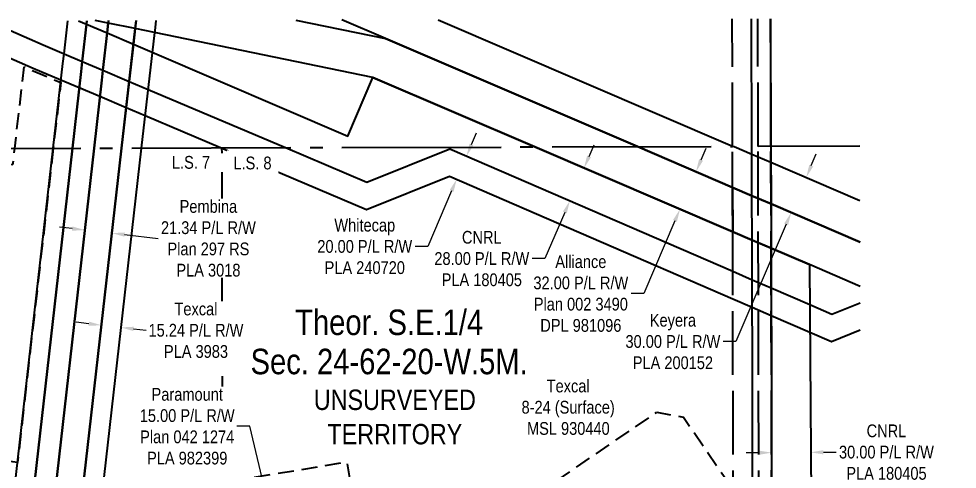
# Model space of a CAD drawing. Extents: x 506297 to 509820, y 6023715 to 6027181.
# Drawn here: x 509083 to 509820, y 6025300 to 6025653 of the extents above; entities that cross this region are included whole.
import ezdxf

# ---------------------------------------------------------------- set-up
doc = ezdxf.new("R2010")
doc.units = 0
doc.header["$LTSCALE"] = 5
doc.header["$PDMODE"] = 34
doc.header["$PDSIZE"] = 0.05
for name, pattern in [('foc-ACCESSROAD', [3.75, 2.5, -1.25]), ('foc-LSD', [8, 5, -3]), ('foc-QUARTERLINE', [33, 25, -3, 2, -3]), ('foc-UNSURVEYED', [12.5, 10, -2.5])]:
    doc.linetypes.add(name, pattern=pattern)
doc.layers.get('Defpoints').update_dxf_attribs({"color": 9})
doc.layers.add('C-AR-T', color=13, linetype='Continuous', lineweight=9)
doc.layers.add('F-RW-T', color=190, linetype='Continuous', lineweight=9)
for name, color, linetype in [('C-RW', 13, 'Continuous'), ('C-SYMBOL', 7, 'Continuous'), ('C-WS', 13, 'foc-ACCESSROAD'), ('F-RW', 190, 'Continuous'), ('F-WS', 190, 'foc-ACCESSROAD'), ('L-QSEC', 8, 'foc-QUARTERLINE'), ('L-SECTION-LSD', 7, 'foc-LSD'), ('L-UNS-T', 3, 'Continuous'), ('L-USEC', 7, 'foc-UNSURVEYED')]:
    doc.layers.add(name, color=color, linetype=linetype)
doc.styles.add('100L', font='ARIALN.TTF', dxfattribs={"height": 11})
doc.styles.add('175L', font='ARIALN.TTF', dxfattribs={"height": 20})
doc.styles.add('80CG', font='ARIALN.TTF', dxfattribs={"height": 10})
doc.styles.add('80L', font='ARIALN.TTF', dxfattribs={"height": 10})
doc.dimstyles.new('Compass 5 000', dxfattribs={"dimscale": 5, "dimtxt": 9, "dimasz": 2, "dimexe": 0.2, "dimexo": 0.0625, "dimgap": 0.5, "dimtad": 0, "dimtih": 1, "dimtoh": 1, "dimzin": 0, "dimdsep": 46, "dimtxsty": '80CG', "dimcen": 0.1, "dimse1": 1, "dimse2": 1, "dimclrd": 256, "dimclrt": 256, "dimaunit": 1, "dimadec": 4, "dimazin": 0, "dimtfac": 0.06, "dimtofl": 0, "dimtmove": 0, "dimatfit": 1, "dimfxl": 0.2, "dimtolj": 1, "dimtzin": 0, "dimlwd": -1, "dimarcsym": 0})

# ---------------------------------------------------------------- blocks, each defined once
blk = doc.blocks.new('*D452')
at = {"layer": 'C-AR-T', "transparency": 16777216}
for p, q in [((509049.41, 6025280.43), (509032.15, 6025282.4)), ((509089.12, 6025275.89), (509099.05, 6025274.76))]:
    blk.add_line(p, q, dxfattribs=at)
for points in [[(509049.6, 6025282.08), (509049.22, 6025278.77), (509059.35, 6025279.29)], [(509089.3, 6025277.55), (509088.93, 6025274.23), (509079.18, 6025277.03)]]:
    blk.add_solid(points, dxfattribs=at)
at = {"layer": 'Defpoints', "color": 0, "transparency": 16777216}
for p in [(509059.35, 6025279.29), (509047.82, 6025178.42), (509067.66, 6025176.15)]:
    blk.add_point(p, dxfattribs=at)
at = {"layer": 'C-AR-T', "transparency": 16777216, "insert": (508997.88, 6025282.4), "char_height": 10, "attachment_point": 5, "style": '80CG'}
blk.add_mtext('\\A1;Whitecap\\P20.00 A/R\\PLOC 232212', dxfattribs=at)
blk = doc.blocks.new('*D457')
at = {"layer": 'Defpoints', "color": 0, "transparency": 16777216}
for p in [(509156.43, 6025484.88), (509132.17, 6025461.34), (509153.47, 6025458.91)]:
    blk.add_point(p, dxfattribs=at)
at = {"layer": 'F-RW-T', "transparency": 16777216}
for p, q in [((509125.19, 6025488.43), (509115.25, 6025489.56)), ((509166.36, 6025483.75), (509192.62, 6025480.76))]:
    blk.add_line(p, q, dxfattribs=at)
for points in [[(509125.38, 6025490.09), (509125, 6025486.77), (509135.12, 6025487.3)], [(509166.55, 6025485.4), (509166.17, 6025482.09), (509156.43, 6025484.88)]]:
    blk.add_solid(points, dxfattribs=at)
at = {"layer": 'F-RW-T', "transparency": 16777216, "insert": (509232.16, 6025480.76), "char_height": 10, "attachment_point": 5, "style": '80CG', "bg_fill": 3, "box_fill_scale": 1.1, "bg_fill_color": 256, "bg_fill_true_color": 13158600, "bg_fill_transparency": 0}
blk.add_mtext('\\A1;Pembina\\P21.34 P/L R/W\\PPlan 297 RS\\PPLA 3018', dxfattribs=at)
blk = doc.blocks.new('*D458')
at = {"layer": 'Defpoints', "color": 0, "transparency": 16777216}
for p in [(509150.12, 6025429.45), (509165.35, 6025427.72), (509163.43, 6025410.91)]:
    blk.add_point(p, dxfattribs=at)
at = {"layer": 'F-RW-T', "transparency": 16777216}
for p, q in [((509138.27, 6025413.78), (509128.34, 6025414.92)), ((509173.37, 6025409.78), (509183.31, 6025408.65))]:
    blk.add_line(p, q, dxfattribs=at)
for points in [[(509138.46, 6025415.44), (509138.08, 6025412.13), (509148.21, 6025412.65)], [(509173.56, 6025411.44), (509173.18, 6025408.12), (509163.43, 6025410.91)]]:
    blk.add_solid(points, dxfattribs=at)
at = {"layer": 'F-RW-T', "transparency": 16777216, "insert": (509222.39, 6025408.65), "char_height": 10, "attachment_point": 5, "style": '80CG', "bg_fill": 3, "box_fill_scale": 1.1, "bg_fill_color": 256, "bg_fill_true_color": 13158600, "bg_fill_transparency": 0}
blk.add_mtext('\\A1;Texcal\\P15.24 P/L R/W\\PPLA 3983', dxfattribs=at)
blk = doc.blocks.new('*D466')
at = {"layer": 'Defpoints', "color": 0, "transparency": 16777216}
for p in [(509265.61, 6025247.13), (509284.38, 6025251.68), (509269.13, 6025232.56)]:
    blk.add_point(p, dxfattribs=at)
at = {"layer": 'F-RW-T', "transparency": 16777216}
for p, q in [((509264.6, 6025333.36), (509254.6, 6025333.36)), ((509282.03, 6025261.4), (509264.6, 6025333.36)), ((509290.27, 6025227.39), (509292.62, 6025217.67))]:
    blk.add_line(p, q, dxfattribs=at)
for points in [[(509283.65, 6025261.79), (509280.41, 6025261.01), (509284.38, 6025251.68)], [(509291.89, 6025227.78), (509288.65, 6025227), (509287.91, 6025237.11)]]:
    blk.add_solid(points, dxfattribs=at)
at = {"layer": 'F-RW-T', "transparency": 16777216, "insert": (509215.52, 6025333.36), "char_height": 10, "attachment_point": 5, "style": '80CG', "bg_fill": 3, "box_fill_scale": 1.1, "bg_fill_color": 256, "bg_fill_true_color": 13158600, "bg_fill_transparency": 0}
blk.add_mtext('\\A1;Paramount\\P15.00 P/L R/W\\PPlan 042 1274\\PPLA 982399', dxfattribs=at)
blk = doc.blocks.new('*D471')
at = {"layer": 'Defpoints', "color": 0, "transparency": 16777216}
for p in [(509659.15, 6025425.7), (509674.1, 6025425.72), (509659.49, 6025252.07)]:
    blk.add_point(p, dxfattribs=at)
at = {"layer": 'F-RW-T', "transparency": 16777216}
for p, q in [((509649.49, 6025252.05), (509639.49, 6025252.03)), ((509684.44, 6025252.12), (509712.64, 6025252.18))]:
    blk.add_line(p, q, dxfattribs=at)
for points in [[(509649.49, 6025253.72), (509649.5, 6025250.38), (509659.49, 6025252.07)], [(509684.44, 6025253.79), (509684.45, 6025250.45), (509674.44, 6025252.1)]]:
    blk.add_solid(points, dxfattribs=at)
at = {"layer": 'F-RW-T', "transparency": 16777216, "insert": (509767.31, 6025252.18), "char_height": 10, "attachment_point": 5, "style": '80CG'}
blk.add_mtext('\\A1;Town of Fox Creek\\P15.00 Waterline R/W\\PDPL 150018', dxfattribs=at)
blk = doc.blocks.new('*D475')
at = {"layer": 'C-AR-T', "transparency": 16777216}
for p, q in [((509438.69, 6025554.31), (509442.62, 6025563.51)), ((509423.13, 6025518), (509404.45, 6025474.41)), ((509404.45, 6025474.41), (509394.45, 6025474.41))]:
    blk.add_line(p, q, dxfattribs=at)
for points in [[(509437.15, 6025554.97), (509440.22, 6025553.66), (509434.75, 6025545.12)], [(509421.6, 6025518.66), (509424.66, 6025517.34), (509427.07, 6025527.19)]]:
    blk.add_solid(points, dxfattribs=at)
at = {"layer": 'Defpoints', "color": 0, "transparency": 16777216}
for p in [(509427.07, 6025527.19), (509497.96, 6025518.04), (509490.28, 6025500.11)]:
    blk.add_point(p, dxfattribs=at)
at = {"layer": 'C-AR-T', "transparency": 16777216, "insert": (509354.92, 6025474.41), "char_height": 10, "attachment_point": 5, "style": '80CG'}
blk.add_mtext('\\A1;Whitecap\\P20.00 P/L R/W\\PPLA 240720', dxfattribs=at)
blk = doc.blocks.new('*D476')
at = {"layer": 'Defpoints', "color": 0, "transparency": 16777216}
for p in [(509512.65, 6025542.15), (509501.55, 6025516.49), (509515.96, 6025510.25)]:
    blk.add_point(p, dxfattribs=at)
at = {"layer": 'F-RW-T', "transparency": 16777216}
for p, q in [((509531.03, 6025545.1), (509535, 6025554.27)), ((509511.99, 6025501.07), (509496.34, 6025464.89)), ((509496.34, 6025464.89), (509486.34, 6025464.89))]:
    blk.add_line(p, q, dxfattribs=at)
for points in [[(509529.5, 6025545.76), (509532.56, 6025544.43), (509527.06, 6025535.92)], [(509510.46, 6025501.74), (509513.52, 6025500.41), (509515.96, 6025510.25)]]:
    blk.add_solid(points, dxfattribs=at)
at = {"layer": 'F-RW-T', "transparency": 16777216, "insert": (509446.81, 6025464.89), "char_height": 10, "attachment_point": 5, "style": '80CG'}
blk.add_mtext('\\A1;CNRL\\P28.00 P/L R/W\\PPLA 180405', dxfattribs=at)
blk = doc.blocks.new('*D477')
at = {"layer": 'Defpoints', "color": 0, "transparency": 16777216}
for p in [(509580.63, 6025547.8), (509568.04, 6025518.42), (509602.43, 6025503.69)]:
    blk.add_point(p, dxfattribs=at)
at = {"layer": 'F-RW-T', "transparency": 16777216}
for p, q in [((509618.96, 6025542.26), (509622.9, 6025551.45)), ((509598.5, 6025494.5), (509574.06, 6025437.45)), ((509574.06, 6025437.45), (509564.06, 6025437.45))]:
    blk.add_line(p, q, dxfattribs=at)
for points in [[(509617.43, 6025542.92), (509620.49, 6025541.61), (509615.02, 6025533.07)], [(509596.96, 6025495.15), (509600.03, 6025493.84), (509602.43, 6025503.69)]]:
    blk.add_solid(points, dxfattribs=at)
at = {"layer": 'F-RW-T', "transparency": 16777216, "insert": (509524.58, 6025437.45), "char_height": 10, "attachment_point": 5, "style": '80CG'}
blk.add_mtext('\\A1;Alliance\\P32.00 P/L R/W\\PPlan 002 3490\\PDPL 981096', dxfattribs=at)
blk = doc.blocks.new('*D478')
at = {"layer": 'Defpoints', "color": 0, "transparency": 16777216}
for p in [(509695.66, 6025531.15), (509683.84, 6025503.59), (509689.74, 6025501.07)]:
    blk.add_point(p, dxfattribs=at)
at = {"layer": 'F-RW-T', "transparency": 16777216}
for p, q in [((509705.49, 6025537.81), (509709.43, 6025547)), ((509685.8, 6025491.88), (509646.33, 6025399.83)), ((509646.33, 6025399.83), (509636.33, 6025399.83))]:
    blk.add_line(p, q, dxfattribs=at)
for points in [[(509703.96, 6025538.47), (509707.02, 6025537.16), (509701.55, 6025528.62)], [(509684.26, 6025492.53), (509687.33, 6025491.22), (509689.74, 6025501.07)]]:
    blk.add_solid(points, dxfattribs=at)
at = {"layer": 'F-RW-T', "transparency": 16777216, "insert": (509596.86, 6025399.83), "char_height": 10, "attachment_point": 5, "style": '80CG'}
blk.add_mtext('\\A1;Keyera\\P30.00 P/L R/W\\PPLA 200152', dxfattribs=at)
blk = doc.blocks.new('*D479')
at = {"layer": 'Defpoints', "color": 0, "transparency": 16777216}
for p in [(509674.33, 6025314.21), (509705.06, 6025314.43), (509705.07, 6025312.91)]:
    blk.add_point(p, dxfattribs=at)
at = {"layer": 'F-RW-T', "transparency": 16777216}
for p, q in [((509664.34, 6025312.62), (509654.34, 6025312.55)), ((509715.07, 6025312.99), (509725.07, 6025313.06))]:
    blk.add_line(p, q, dxfattribs=at)
for points in [[(509664.33, 6025314.29), (509664.35, 6025310.96), (509674.34, 6025312.7)], [(509715.06, 6025314.65), (509715.08, 6025311.32), (509705.07, 6025312.91)]]:
    blk.add_solid(points, dxfattribs=at)
at = {"layer": 'F-RW-T', "transparency": 16777216, "insert": (509764.54, 6025313.06), "char_height": 10, "attachment_point": 5, "style": '80CG'}
blk.add_mtext('\\A1;CNRL\\P30.00 P/L R/W\\PPLA 180405', dxfattribs=at)

msp = doc.modelspace()

# ---------------------------------------------------------------- linework, layer by layer
at = {"layer": 'C-WS', "flags": 128}
msp.add_lwpolyline([(509110.314, 6025551.461), (509108.692, 6025537.113), (509082.298, 6025304.893), (509062.607, 6025307.83), (508938.308, 6025326.376), (508900.723, 6025370.254), (508879.487, 6025371.893), (508936.428, 6025420.801), (508872.41, 6025495.317), (508933.611, 6025547.885), (509078.687, 6025538.794), (509080.126, 6025551.38), (509087.433, 6025615.337), (509094.558, 6025612.239), (509116.21, 6025603.059), (509110.314, 6025551.461)], close=True, dxfattribs=at)
at = {"layer": 'F-RW'}
for points in [[(508992.046, 6024646.973), (509003.44, 6024746.992), (509020.013, 6024892.487), (509010.708, 6024945.266), (509014.228, 6024977.84), (509015.874, 6024993.069), (509019.172, 6025023.581), (509020.818, 6025038.814), (509022.526, 6025054.616), (509024.236, 6025070.44), (509025.309, 6025080.376), (509025.847, 6025085.344), (509029.522, 6025119.574), (509064.322, 6025146.852), (509073.885, 6025230.927), (509110.341, 6025551.461), (509117.893, 6025617.86), (509118.774, 6025625.605), (509121.72, 6025651.509)], [(509007.14, 6024647.014), (509018.533, 6024747.032), (509035.154, 6024892.945), (509025.847, 6024945.727), (509029.498, 6024977.853), (509031.259, 6024993.085), (509034.771, 6025023.588), (509036.518, 6025038.82), (509037.217, 6025044.911), (509042.483, 6025053.248), (509051.374, 6025067.314), (509057.3, 6025076.691), (509060.264, 6025081.379), (509074.517, 6025103.927), (509078.507, 6025138.968), (509084.048, 6025187.729), (509085.27, 6025198.329), (509085.873, 6025203.609), (509125.349, 6025551.502), (509132.184, 6025611.741), (509133.07, 6025619.548), (509136.398, 6025648.877), (509136.701, 6025651.55)], [(509136.701, 6025651.55), (509136.398, 6025648.877), (509133.07, 6025619.548), (509132.184, 6025611.741), (509125.349, 6025551.502), (509085.873, 6025203.609), (509085.27, 6025198.329), (509084.048, 6025187.729), (509078.507, 6025138.968), (509043.738, 6025111.691), (509040.996, 6025083.598), (509040.51, 6025078.625), (509039.539, 6025068.677), (509038.083, 6025053.755), (509037.217, 6025044.911), (509036.518, 6025038.82), (509034.771, 6025023.588), (509031.259, 6024993.085), (509029.498, 6024977.853), (509025.847, 6024945.727), (509035.154, 6024892.945), (509018.533, 6024747.032), (509007.14, 6024647.014)], [(509153.736, 6025651.597), (509153.483, 6025649.515), (509152.624, 6025641.932), (509149.31, 6025612.669), (509148.418, 6025604.79), (509142.388, 6025551.548), (509103.462, 6025207.87), (509102.862, 6025202.588), (509101.66, 6025192.001), (509090.955, 6025097.856), (509079.002, 6025079.22), (509076.038, 6025074.531), (509070.11, 6025065.154), (509061.219, 6025051.089), (509053.615, 6025038.826), (509051.869, 6025023.594), (509048.375, 6024993.102), (509046.63, 6024977.87), (509043.913, 6024954.155), (509043.006, 6024946.25), (509052.315, 6024893.47), (509035.64, 6024747.078), (509024.246, 6024647.06)], [(509039.58, 6024647.102), (509050.974, 6024747.119), (509072.409, 6024935.283), (509074.344, 6024952.27), (509077.264, 6024977.901), (509078.999, 6024993.133), (509082.47, 6025023.606), (509084.206, 6025038.844), (509085.285, 6025048.316), (509086.982, 6025063.209), (509088.113, 6025073.139), (509088.678, 6025078.105), (509090.955, 6025097.856), (509101.66, 6025192.001), (509102.862, 6025202.588), (509103.462, 6025207.87), (509142.388, 6025551.548), (509148.418, 6025604.79), (509149.31, 6025612.669), (509152.624, 6025641.932), (509153.483, 6025649.515), (509153.736, 6025651.597)], [(509175.409, 6025651.656), (509174.682, 6025645.289), (509173.292, 6025633.081), (509169.972, 6025603.917), (509164.015, 6025551.606), (509125.533, 6025213.212), (509123.726, 6025197.35), (509109.864, 6025075.663), (509109.298, 6025070.699), (509108.167, 6025060.767), (509106.47, 6025045.875), (509105.67, 6025038.86), (509105.27, 6025035.346), (509104.129, 6025025.332), (509103.934, 6025023.614), (509100.464, 6024993.154), (509094.338, 6024939.378), (509092.367, 6024922.078), (509072.444, 6024747.177), (509061.051, 6024647.16)], [(509190.868, 6025651.698), (509189.984, 6025643.619), (509189.825, 6025642.23), (509179.491, 6025551.648), (509141.312, 6025217.033), (509140.679, 6025211.486), (509139.503, 6025201.17), (509125.007, 6025073.918), (509124.441, 6025068.954), (509123.309, 6025059.022), (509108.167, 6025060.767), (509109.298, 6025070.699), (509109.864, 6025075.663), (509123.726, 6025197.35), (509125.533, 6025213.212), (509164.015, 6025551.606), (509174.682, 6025645.289), (509175.409, 6025651.656)], [(509130.196, 6025651.533), (509136.398, 6025648.877), (509152.624, 6025641.932), (509173.292, 6025633.081), (509188.06, 6025626.759), (509341.554, 6025561.043), (509361.232, 6025606.979), (509488.503, 6025552.496), (509643.81, 6025485.961), (509659.037, 6025479.445), (509673.996, 6025473.031), (509704.025, 6025460.161), (509707.414, 6024983.893), (509707.485, 6024973.9), (509707.521, 6024968.908), (509707.556, 6024963.906), (509707.643, 6024951.723), (509707.663, 6024948.903), (509707.718, 6024941.059), (509707.336, 6024748.943), (509707.32, 6024741.167), (509745.382, 6024741.09)], [(509300.742, 6025651.997), (509371.234, 6025637.449), (509569.142, 6025552.721), (509643.736, 6025520.789), (509643.81, 6025485.961), (509488.503, 6025552.496), (509361.232, 6025606.979), (509189.825, 6025642.23), (509174.733, 6025645.297), (509153.484, 6025649.535), (509143.303, 6025651.568)], [(509743.827, 6025477.876), (509673.923, 6025507.847), (509658.937, 6025514.271), (509643.736, 6025520.789), (509569.142, 6025552.721), (509371.234, 6025637.449), (509336.988, 6025652.096)], [(509412.679, 6025652.302), (509643.668, 6025553.184), (509644.849, 6025552.933), (509658.845, 6025546.932), (509673.854, 6025540.497), (509743.758, 6025510.523)], [(509660.736, 6024648.798), (509660.525, 6024748.797), (509660.119, 6024941.429), (509660.104, 6024948.93), (509660.097, 6024951.931), (509660.072, 6024963.937), (509660.061, 6024968.934), (509660.05, 6024973.931), (509660.029, 6024983.978), (509659.055, 6025473.001), (509659.037, 6025479.438), (509658.937, 6025514.272), (509658.827, 6025552.978), (509658.617, 6025652.979)], [(509673.616, 6025653.027), (509673.827, 6025553.025), (509673.923, 6025507.847), (509673.996, 6025473.031), (509675.029, 6024983.961), (509675.05, 6024973.967), (509675.06, 6024968.973), (509675.071, 6024963.974), (509675.096, 6024951.969), (509675.103, 6024948.968), (509675.118, 6024941.467), (509675.525, 6024748.845), (509675.736, 6024648.846)], [(509743.901, 6025443.058), (509704.026, 6025460.166), (509673.996, 6025473.031), (509659.038, 6025479.446), (509643.81, 6025485.961), (509643.736, 6025520.789), (509658.937, 6025514.271), (509673.923, 6025507.847), (509743.827, 6025477.877)]]:
    msp.add_lwpolyline(points, dxfattribs=at)
at = {"layer": 'F-WS', "flags": 128}
for points in [[(509626.382, 6025233.9), (509625.141, 6024984.045), (509625.091, 6024974.024), (509625.066, 6024968.948), (509622.613, 6024968.953), (509605.061, 6024968.995), (509605.087, 6024974.112), (509605.137, 6024984.106), (509606.309, 6025220.126), (509596.281, 6025213.245), (509570.977, 6025195.882), (509515.124, 6025277.281), (509505.897, 6025290.728), (509584.248, 6025344.489), (509605.107, 6025340.606), (509644.237, 6025283.58), (509653.21, 6025270.504), (509649.327, 6025249.643), (509644.316, 6025246.205), (509634.459, 6025239.441), (509626.382, 6025233.9)], [(509335.632, 6025203.146), (509248.407, 6025188.887), (509242.328, 6025226.071), (509239.903, 6025240.91), (509232.269, 6025287.598), (509340.853, 6025305.349), (509348.428, 6025259.014), (509350.85, 6025244.197), (509356.99, 6025206.637), (509335.632, 6025203.146)]]:
    msp.add_lwpolyline(points, close=True, dxfattribs=at)
at = {"layer": 'L-QSEC'}
for p, q in [((508841.981, 6025550.746), (509643.668, 6025552.93)), ((509663.788, 6025552.994), (509743.668, 6025553.247))]:
    msp.add_line(p, q, dxfattribs=at)
at = {"layer": 'L-SECTION-LSD'}
msp.add_line((509244.452, 6024747.659), (509242.824, 6025551.838), dxfattribs=at)
at = {"layer": 'L-USEC'}
for p, q in [((509643.668, 6025552.93), (509643.457, 6025652.931)), ((509663.788, 6025552.972), (509663.577, 6025652.995)), ((509673.827, 6025553.025), (509673.616, 6025653.027)), ((509645.366, 6024748.75), (509643.668, 6025552.93)), ((509665.486, 6024748.792), (509663.788, 6025552.972)), ((509675.525, 6024748.845), (509673.827, 6025553.025))]:
    msp.add_line(p, q, dxfattribs=at)

# ---------------------------------------------------------------- dimensions: what is measured, and where the dimension line sits
at = {"layer": 'C-AR-T'}
dim = msp.add_linear_dim(base=(509059.346, 6025279.292), p1=(509067.655, 6025176.155), p2=(509047.821, 6025178.421), angle=173.481861, text='Whitecap\\P20.00 A/R\\PLOC 232212', dimstyle='Compass 5 000', dxfattribs=at)
dim.commit()
dim.dimension.update_dxf_attribs({"geometry": '*D452', "text_midpoint": (508997.879, 6025282.399), "dimtype": 161})
at = {"layer": 'F-RW-T'}
for base, p1, p2, angle, text, picture, middle in [((509689.736, 6025501.068), (509695.657, 6025531.148), (509683.843, 6025503.594), 246.793802, 'Keyera\\P30.00 P/L R/W\\PPLA 200152', '*D478', (509596.863, 6025399.834)), ((509659.495, 6025252.071), (509674.096, 6025425.725), (509659.149, 6025425.695), 180.114095, 'Town of Fox Creek\\P15.00 Waterline R/W\\PDPL 150018', '*D471', (509767.311, 6025252.177))]:
    dim = msp.add_linear_dim(base=base, p1=p1, p2=p2, angle=angle, text=text, dimstyle='Compass 5 000', dxfattribs=at)
    dim.commit()
    dim.dimension.update_dxf_attribs({"geometry": picture, "text_midpoint": middle, "dimtype": 161})
dim = msp.add_aligned_dim(p1=(509674.331, 6025314.213), p2=(509705.062, 6025314.432), distance=-1.517, text='CNRL\\P30.00 P/L R/W\\PPLA 180405', dimstyle='Compass 5 000', dxfattribs=at)
dim.commit()
dim.dimension.update_dxf_attribs({"geometry": '*D479', "text_midpoint": (509764.537, 6025313.057)})

# ---------------------------------------------------------------- next in the draw order: texts
at = {"layer": 'C-SYMBOL', "color": 3, "linetype": 'Continuous', "insert": (509374.064, 6025424.941), "char_height": 19.9893, "width": 215.8689, "attachment_point": 2, "line_spacing_factor": 0.922857, "style": '175L', "bg_fill": 3, "box_fill_scale": 1.15, "bg_fill_color": 256, "bg_fill_true_color": 256, "bg_fill_transparency": 0}
msp.add_mtext('Theor. S.E.1/4 \\PSec. 24-62-20-W.5M.', dxfattribs=at)
at = {"layer": 'L-SECTION-LSD', "insert": (509201.228, 6025545.407), "char_height": 10, "attachment_point": 1, "style": '100L', "bg_fill": 3, "box_fill_scale": 1.5, "bg_fill_color": 256, "bg_fill_transparency": 0}
msp.add_mtext_dynamic_manual_height_columns('\\pi2.2993;L.S. 7', width=30.88047, gutter_width=55, heights=[0], dxfattribs=at)
at = {"layer": 'L-UNS-T', "color": 3, "linetype": 'Continuous', "insert": (509378.535, 6025362.155), "char_height": 16, "width": 127.89413, "attachment_point": 2, "line_spacing_factor": 1.010641, "style": '80L', "bg_fill": 3, "box_fill_scale": 1.15, "bg_fill_color": 256, "bg_fill_true_color": 256, "bg_fill_transparency": 0}
msp.add_mtext('UNSURVEYED TERRITORY', dxfattribs=at)

# ---------------------------------------------------------------- next in the draw order: linework, layer by layer
at = {"layer": 'C-RW'}
for points in [[(509743.973, 6025408.651), (509721.505, 6025399.698), (509704.403, 6025407.056), (509674.108, 6025420.09), (509659.148, 6025426.526), (509643.922, 6025433.112), (509421.458, 6025529.34), (509356.326, 6025503.274), (509241.684, 6025551.817), (509182.377, 6025576.941), (509167.612, 6025583.194), (509146.962, 6025591.94), (509130.718, 6025598.821), (509116.416, 6025604.878), (509094.553, 6025614.139), (509038.899, 6025638.343), (509023.625, 6025644.986), (509009.329, 6025651.203)], [(509059.176, 6025651.339), (509102.443, 6025632.522), (509118.774, 6025625.605), (509133.07, 6025619.548), (509149.31, 6025612.67), (509169.972, 6025603.918), (509184.741, 6025597.662), (509292.627, 6025551.956), (509356.541, 6025524.891), (509421.776, 6025550.993), (509643.876, 6025454.928), (509659.104, 6025448.341), (509674.062, 6025441.846), (509704.248, 6025428.883), (509721.765, 6025421.333), (509743.928, 6025430.211)]]:
    msp.add_lwpolyline(points, dxfattribs=at)

# ---------------------------------------------------------------- next in the draw order: texts
at = {"layer": 'F-RW-T', "insert": (509460.837, 6025369.986), "char_height": 9.99465, "attachment_point": 1, "style": '80L'}
msp.add_mtext_dynamic_manual_height_columns('\\pi36.9181;Texcal \\P\\pi17.20151;8-24 (Surface)\\P\\pi21.46593;MSL 930440', width=106.44494, gutter_width=50.027, heights=[0], dxfattribs=at)

# ---------------------------------------------------------------- next in the draw order: dimensions: what is measured, and where the dimension line sits
at = {"layer": 'C-AR-T'}
dim = msp.add_linear_dim(base=(509427.066, 6025527.193), p1=(509497.962, 6025518.039), p2=(509490.28, 6025500.109), angle=246.807537, text='Whitecap\\P20.00 P/L R/W\\PPLA 240720', dimstyle='Compass 5 000', dxfattribs=at)
dim.commit()
dim.dimension.update_dxf_attribs({"geometry": '*D475', "text_midpoint": (509354.916, 6025474.413), "dimtype": 161})
at = {"layer": 'F-RW-T'}
for base, p1, p2, angle, text, picture, middle in [((509515.963, 6025510.253), (509512.653, 6025542.15), (509501.553, 6025516.486), 246.610454, 'CNRL\\P28.00 P/L R/W\\PPLA 180405', '*D476', (509446.806, 6025464.89)), ((509602.433, 6025503.687), (509580.626, 6025547.805), (509568.038, 6025518.422), 246.809157, 'Alliance\\P32.00 P/L R/W\\PPlan 002 3490\\PDPL 981096', '*D477', (509524.584, 6025437.448))]:
    dim = msp.add_linear_dim(base=base, p1=p1, p2=p2, angle=angle, text=text, dimstyle='Compass 5 000', dxfattribs=at)
    dim.commit()
    dim.dimension.update_dxf_attribs({"geometry": picture, "text_midpoint": middle, "dimtype": 161})

# ---------------------------------------------------------------- next in the draw order: texts
at = {"layer": 'L-SECTION-LSD', "insert": (509251.785, 6025544.909), "char_height": 10, "attachment_point": 1, "style": '100L', "bg_fill": 3, "box_fill_scale": 1.5, "bg_fill_color": 256, "bg_fill_transparency": 0}
msp.add_mtext_dynamic_manual_height_columns('L.S. 8', width=30.40114, gutter_width=55, heights=[0], dxfattribs=at)

# ---------------------------------------------------------------- next in the draw order: dimensions: what is measured, and where the dimension line sits
at = {"layer": 'F-RW-T'}
dim = msp.add_linear_dim(base=(509156.427, 6025484.877), p1=(509132.17, 6025461.336), p2=(509153.474, 6025458.913), angle=353.512133, text='Pembina\\P21.34 P/L R/W\\PPlan 297 RS\\PPLA 3018', dimstyle='Compass 5 000', override={"dimtfill": 1}, dxfattribs=at)
dim.commit()
dim.dimension.update_dxf_attribs({"geometry": '*D457', "text_midpoint": (509232.161, 6025480.761), "dimtype": 161})

# ---------------------------------------------------------------- next in the draw order: dimensions: what is measured, and where the dimension line sits
dim = msp.add_linear_dim(base=(509163.433, 6025410.914), p1=(509150.124, 6025429.454), p2=(509165.351, 6025427.716), angle=353.490687, text='Texcal\\P15.24 P/L R/W\\PPLA 3983', dimstyle='Compass 5 000', override={"dimtfill": 1}, dxfattribs=at)
dim.commit()
dim.dimension.update_dxf_attribs({"geometry": '*D458', "text_midpoint": (509222.39, 6025408.646), "dimtype": 161})

# ---------------------------------------------------------------- next in the draw order: dimensions: what is measured, and where the dimension line sits
dim = msp.add_linear_dim(base=(509284.384, 6025251.682), p1=(509269.134, 6025232.563), p2=(509265.605, 6025247.135), angle=103.613513, text='Paramount\\P15.00 P/L R/W\\PPlan 042 1274\\PPLA 982399', dimstyle='Compass 5 000', override={"dimtfill": 1}, dxfattribs=at)
dim.commit()
dim.dimension.update_dxf_attribs({"geometry": '*D466', "text_midpoint": (509215.516, 6025333.363), "dimtype": 161})

doc.saveas('drawing.dxf')
